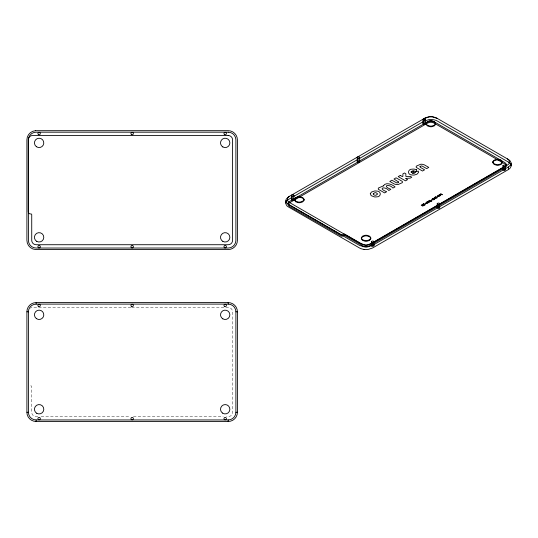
<?xml version="1.0" encoding="UTF-8"?>
<svg xmlns="http://www.w3.org/2000/svg" width="538" height="538" viewBox="0 0 538 538"><rect width="100%" height="100%" fill="white"/><g stroke="black" fill="none" stroke-linecap="round" stroke-linejoin="round"><path stroke-width="0.4" stroke-dasharray="2.69 2.02" d="M130.842 307.427L32.636 307.427A4.371 4.371 0 0 0 30.242 308.139M131.682 307.427L228.206 307.427A4.371 4.371 0 0 1 232.584 311.798L232.584 412.263A4.371 4.371 0 0 1 228.206 416.641L226.532 416.641M37.781 416.641L36.107 416.641A4.371 4.371 0 0 1 31.729 412.263L31.729 386.62A0.753 0.753 0 0 0 30.975 385.867L30.525 385.867A2.26 2.26 0 0 1 29.691 385.706M41.137 416.641L130.061 416.641M133.417 416.641L223.176 416.641"/><path stroke-width="0.81" d="M506.258 165.805L506.258 164.453M303.95 199.995L303.95 199.403A1.594 1.594 0 0 0 303.896 198.986L302.726 197.581L300.231 196.76A8.03 8.03 0 0 0 298.314 196.76L295.967 197.493L294.696 198.845A1.594 1.594 0 0 0 294.656 199.82L295.819 201.225L298.314 202.046A8.03 8.03 0 0 0 300.231 202.046L302.578 201.313L303.849 199.954A1.621 1.621 0 0 0 303.95 199.403M370.722 238.569L370.722 238.529A1.58 1.58 0 0 0 370.695 238.26A1.715 1.715 0 0 0 370.581 237.91L370.043 237.164A3.813 3.813 0 0 0 369.041 236.505L367.003 235.926A8.03 8.03 0 0 0 365.087 235.926L362.74 236.659L361.469 238.018A1.594 1.594 0 0 0 361.428 238.986L362.599 240.392L365.087 241.212A8.03 8.03 0 0 0 367.003 241.212L369.35 240.479L370.621 239.121A1.621 1.621 0 0 0 370.722 238.569L370.722 237.951M285.772 203.203L286.122 199.255L288.502 196.874L425.403 117.835L429.27 116.625A13.208 13.208 0 0 1 432.424 116.625L436.284 117.835L508.39 159.463C512.263 161.266 512.263 167.762 508.39 169.564L372.552 247.991L368.301 249.383A15.716 15.716 0 0 1 363.991 249.41M511.087 163.209L510.333 165.327L508.39 166.975L372.552 245.402L367.931 246.848A15.797 15.797 0 0 1 364.159 246.848L359.539 245.402L288.502 204.386L286.546 202.725L285.806 200.593M294.595 199.961L294.595 199.403M427.771 202.375L427.878 201.945M438.571 196.135L438.685 195.704M439.923 195.355L440.03 194.924M427.979 202.49L428.087 202.066M438.779 196.256L438.894 195.825M440.131 195.476L440.239 195.045M426.661 122.846L426.365 123.283A1.762 1.762 0 0 0 426.197 123.747A1.594 1.594 0 0 0 426.224 124.473L427.394 125.879L429.889 126.699A8.03 8.03 0 0 0 431.806 126.699L434.153 125.966L435.424 124.608A1.621 1.621 0 0 0 435.491 123.727A1.715 1.715 0 0 0 435.383 123.39L434.839 122.651A3.813 3.813 0 0 0 433.836 121.992L431.806 121.413A8.03 8.03 0 0 0 429.889 121.413L427.542 122.146A3.443 3.443 0 0 0 426.654 122.846M432.639 198.845L433.157 198.804M505.491 165.886L506.171 164.971A1.513 1.513 0 0 0 506.164 163.922L504.98 162.664L433.937 121.649L431.745 120.963A7.512 7.512 0 0 0 429.949 120.963L427.75 121.649L289.457 201.494L288.274 202.765A1.513 1.513 0 0 0 288.274 203.801L289.067 204.81A3.712 3.712 0 0 0 289.457 205.065L341.146 234.702A3.833 3.833 0 0 0 342.518 234.702L343.802 234.171A1.157 1.157 0 0 1 344.71 234.158L362.955 244.662L365.147 245.355A7.512 7.512 0 0 0 366.943 245.348L369.142 244.662L504.98 166.242A3.712 3.712 0 0 0 505.37 165.98L505.491 165.886A0.686 0.686 0 0 1 504.994 166.309M428.651 201.138C430.709 200.109 426.493 201.716 429.391 201.508A1.305 1.305 0 0 1 429.754 201.427L429.862 201.447M429.956 201.703L429.001 201.945A1.022 1.022 0 0 0 429.593 202.046L430.393 201.42L428.705 201.367M289.565 196.262C286.7 197.372 286.7 201.434 289.565 202.544L360.608 243.559L364.468 244.763A13.208 13.208 0 0 0 367.622 244.763L371.489 243.559L507.327 165.132C510.192 164.023 510.192 159.961 507.327 158.851M508.39 162.052L437.354 121.037A12.044 12.044 0 0 0 432.861 119.658A15.77 15.77 0 0 0 429.042 119.584L424.341 121.037L288.502 199.464A7.451 7.451 0 0 0 287.346 200.27C284.73 202.046 285.812 205.913 288.502 206.975L359.539 247.991A12.044 12.044 0 0 0 363.997 249.37M422.007 204.998L422.518 205.294M423.46 119.086L423.756 118.979A2.004 2.004 0 0 1 424.711 118.979L424.919 119.046M357.676 157.069L357.965 156.962A2.004 2.004 0 0 1 358.927 156.962L359.128 157.029M291.885 195.045L292.181 194.944A2.004 2.004 0 0 1 293.136 194.944L293.344 195.012M505.007 166.343L504.711 166.444A2.004 2.004 0 0 1 503.756 166.444L503.548 166.383A0.726 0.726 0 0 1 502.983 165.818M439.216 204.326L438.927 204.427A2.004 2.004 0 0 1 437.966 204.427L437.764 204.366A0.726 0.726 0 0 1 437.192 203.801A0.686 0.686 0 0 1 437.683 203.29L437.966 203.149A2.004 2.004 0 0 1 438.927 203.149L439.129 203.216M423.547 122.866L423.756 122.798A2.004 2.004 0 0 1 424.711 122.798L425.007 122.906A0.686 0.686 0 0 1 425.477 123.431L425.437 119.618A0.686 0.686 0 0 1 424.993 120.122L424.711 120.256A2.004 2.004 0 0 1 423.756 120.256L423.547 120.196M357.763 160.849L357.965 160.781A2.004 2.004 0 0 1 358.927 160.781L359.223 160.882A0.686 0.686 0 0 1 359.693 161.407A0.726 0.726 0 0 1 359.122 161.945M359.128 161.992L358.927 162.059A2.004 2.004 0 0 1 357.965 162.059L357.676 161.951M291.979 198.825L292.181 198.764A2.004 2.004 0 0 1 293.136 198.764L293.432 198.865A0.686 0.686 0 0 1 293.903 199.39A0.726 0.726 0 0 1 293.338 199.928M293.344 199.975L293.136 200.042A2.004 2.004 0 0 1 292.181 200.042L291.885 199.934A0.686 0.686 0 0 1 291.414 199.41L291.455 195.583A0.686 0.686 0 0 1 291.899 195.079M503.548 169.053L503.756 168.986A2.004 2.004 0 0 1 504.711 168.986L505.007 169.093M504.913 170.203L504.711 170.264A2.004 2.004 0 0 1 503.756 170.264L503.46 170.163A0.686 0.686 0 0 1 502.99 169.638A0.726 0.726 0 0 1 503.555 169.1M439.129 208.179L438.927 208.246A2.004 2.004 0 0 1 437.966 208.246L437.67 208.145A0.686 0.686 0 0 1 437.199 207.614L437.239 203.788M36.107 302.598L228.206 302.598A9.2 9.2 0 0 1 237.413 311.798L237.413 412.263A9.2 9.2 0 0 1 228.206 421.469L36.107 421.469A9.2 9.2 0 0 1 26.9 412.263L26.9 311.798A9.2 9.2 0 0 1 36.107 302.598L36.107 304.104A7.693 7.693 0 0 0 28.413 311.798L28.413 412.263A7.693 7.693 0 0 0 36.107 419.956L228.206 419.956A7.693 7.693 0 0 0 235.9 412.263L235.9 311.798A7.693 7.693 0 0 0 228.206 304.104L36.107 304.104M26.9 311.798L28.413 311.798M235.9 311.798L237.413 311.798M26.9 412.263L28.413 412.263M235.9 412.263L237.413 412.263M357.763 158.179L357.965 158.239A2.004 2.004 0 0 0 358.927 158.239L359.223 158.138A0.686 0.686 0 0 0 359.693 157.614A0.726 0.726 0 0 0 359.122 157.076M373.345 241.199L373.137 241.132A2.004 2.004 0 0 0 372.182 241.132L371.886 241.239A0.686 0.686 0 0 0 371.415 241.764A0.726 0.726 0 0 0 371.987 242.295M371.973 242.342L372.182 242.409A2.004 2.004 0 0 0 373.137 242.409L373.433 242.308A0.686 0.686 0 0 0 373.903 241.784A0.726 0.726 0 0 0 373.338 241.246M423.46 123.975L423.756 124.076A2.004 2.004 0 0 0 424.711 124.076L424.919 124.009A0.726 0.726 0 0 0 425.484 123.451M439.216 207.069L438.927 206.969A2.004 2.004 0 0 0 437.966 206.969L437.764 207.036A0.726 0.726 0 0 0 437.192 207.594M373.433 245.052L373.137 244.951A2.004 2.004 0 0 0 372.182 244.951L371.973 245.012A0.726 0.726 0 0 0 371.408 245.577M371.886 246.122L372.182 246.229A2.004 2.004 0 0 0 373.137 246.229L373.345 246.162A0.726 0.726 0 0 0 373.91 245.604M344.717 235.503L362.955 246.021L365.147 246.707A7.512 7.512 0 0 0 366.943 246.707L369.142 246.021L504.98 167.594A3.712 3.712 0 0 0 505.37 167.331L506.171 166.323A1.513 1.513 0 0 0 506.164 165.274L504.98 164.023L433.937 123.007L431.745 122.321A7.512 7.512 0 0 0 429.949 122.321L427.75 123.007L289.457 202.853L288.274 204.117A1.513 1.513 0 0 0 288.18 204.635A1.513 1.513 0 0 0 288.274 205.153L289.067 206.162A3.712 3.712 0 0 0 289.457 206.424L341.146 236.054A3.833 3.833 0 0 0 342.518 236.054L343.802 235.523A1.157 1.157 0 0 1 344.71 235.509M437.354 118.447L432.734 117.008A15.797 15.797 0 0 0 428.961 117.008L424.341 118.447L424.341 121.037M432.673 199.053C431.019 199.363 434.092 197.527 433.702 199.517L434.65 199.255L433.561 199.887L433.292 199.02M510.703 164.292L510.811 164.514A3.241 3.241 0 0 1 511.093 165.838M370.669 237.534L369.498 236.128L367.003 235.308A8.03 8.03 0 0 0 365.087 235.308L362.74 236.041L361.469 237.399A1.594 1.594 0 0 0 361.428 238.368L362.599 239.773L365.087 240.594A8.03 8.03 0 0 0 367.003 240.594L369.35 239.861L370.621 238.509A1.621 1.621 0 0 0 370.669 237.52M508.39 166.975L508.39 169.564M505.438 165.926L505.438 169.625A0.726 0.726 0 0 1 504.906 170.149M503.023 165.805L503.023 169.625M502.297 161.992L502.297 162.469M492.942 161.992L492.942 162.604M439.654 203.956L439.654 207.607M435.524 123.437L435.524 123.922M426.17 123.437A1.594 1.594 0 0 0 426.224 123.854L427.394 125.26L429.889 126.08A8.03 8.03 0 0 0 431.806 126.08L434.153 125.347L435.424 123.989A1.621 1.621 0 0 0 435.464 123L434.153 121.527L431.806 120.794A8.03 8.03 0 0 0 429.889 120.794L427.542 121.527L426.271 122.886A1.621 1.621 0 0 0 426.17 123.437L426.17 124.056M423.467 119.12A0.686 0.686 0 0 0 422.989 119.611L423.023 123.437A0.726 0.726 0 0 1 423.554 122.913M373.87 241.939L373.87 245.59M371.455 241.77L371.455 245.59M361.368 237.951L361.368 238.569M359.653 157.6L359.653 161.42M357.239 157.6L357.239 161.42M293.869 199.403L293.869 195.583A0.686 0.686 0 0 1 293.425 196.088L293.136 196.222A2.004 2.004 0 0 1 292.181 196.222L291.979 196.155A0.726 0.726 0 0 1 291.408 195.597M288.18 203.283L288.18 204.635M228.206 302.598L228.206 304.104M228.206 419.956L228.206 421.469M36.107 419.956L36.107 421.469M502.263 162.294A1.715 1.715 0 0 0 502.156 161.945L501.611 161.205A3.813 3.813 0 0 0 500.609 160.539L498.578 159.961A8.03 8.03 0 0 0 496.661 159.961L494.314 160.694A3.443 3.443 0 0 0 493.427 161.393L493.138 161.83A1.762 1.762 0 0 0 492.969 162.294A1.594 1.594 0 0 0 492.996 163.021L494.166 164.426L496.661 165.247A8.03 8.03 0 0 0 498.578 165.247L500.925 164.514L502.196 163.155A1.621 1.621 0 0 0 502.263 162.281M439.21 204.292A0.686 0.686 0 0 0 439.694 203.801A0.726 0.726 0 0 0 439.122 203.263M423.554 120.142A0.726 0.726 0 0 1 422.982 119.631M424.906 119.093A0.726 0.726 0 0 1 425.484 119.604M502.99 165.798A0.686 0.686 0 0 1 503.467 165.307L503.756 165.166A2.004 2.004 0 0 1 504.711 165.173L504.913 165.233A0.726 0.726 0 0 1 505.485 165.791M291.408 199.39A0.726 0.726 0 0 1 291.986 198.878M293.338 195.059A0.726 0.726 0 0 1 293.909 195.57M373.426 245.086A0.686 0.686 0 0 1 373.903 245.577M371.899 246.088A0.686 0.686 0 0 1 371.415 245.597M439.122 208.132A0.726 0.726 0 0 0 439.701 207.621A0.686 0.686 0 0 0 439.21 207.103M357.683 161.918A0.686 0.686 0 0 1 357.198 161.427A0.726 0.726 0 0 1 357.77 160.896M357.77 158.125A0.726 0.726 0 0 1 357.192 157.614A0.686 0.686 0 0 1 357.683 157.103M423.467 123.942A0.686 0.686 0 0 1 422.989 123.451M504.994 169.127A0.686 0.686 0 0 1 505.478 169.618M508.37 162.099A5.918 5.918 0 0 1 510.75 164.258M416.446 169.685L416.446 170.896L412.39 173.236A3.551 3.551 0 0 0 414.556 173.155L415.531 172.308A0.753 0.753 0 0 0 415.538 171.878L418.221 171.077L418.477 171.669A1.748 1.748 0 0 1 418.47 172.523L417.011 174.191L414.408 175.005A8.884 8.884 0 0 1 412.29 175.005C407.031 175.321 407.434 168.623 412.498 169.134A8.897 8.897 0 0 1 414.408 169.154L416.446 169.685M426.876 202.012C429.519 204.406 428.779 200.472 426.883 201.972M437.683 195.771C440.414 198.172 439.506 194.171 437.683 195.751M439.035 194.991C441.846 197.399 440.696 193.337 439.035 194.991M423.043 205.092L422.532 205.577L423.117 205.913L422.807 206.094L421.207 205.166L422.317 204.696L423.043 205.092M370.292 193.66L371.173 195.657L374.381 196.888A8.884 8.884 0 0 0 376.499 196.888C381.543 197.251 381.543 190.681 376.499 191.044A8.884 8.884 0 0 0 374.381 191.044L371.469 192.053L370.292 193.66M373.231 193.835L373.614 194.689L374.764 195.186A3.753 3.753 0 0 0 376.116 195.186L377.656 193.962L376.116 192.745A3.753 3.753 0 0 0 374.764 192.745L373.231 193.835M398.618 182.039L397.589 182.853A2.475 2.475 0 0 1 396.553 182.826L391.913 180.23L389.821 181.441L394.293 184.009L396.23 184.547A7.619 7.619 0 0 0 398.046 184.547L402.37 182.644L402.37 181.441L396.096 177.816L394.004 179.019L398.618 182.039M419.983 166.706L420.319 167.345L424.59 169.813L422.498 171.023L416.224 167.399L416.224 166.195L420.541 164.292A7.619 7.619 0 0 1 422.364 164.292L424.294 164.83L428.773 167.399L426.681 168.609L422.041 166.013A2.475 2.475 0 0 0 421.005 165.986L419.983 166.706M383.338 185.899L378.315 188.078L378.315 189.289L384.589 192.907L386.681 191.703C377.118 188.145 385.047 185.879 388.772 190.492L390.864 189.289C381.301 185.731 389.23 183.465 392.955 188.078L395.047 186.874C392.357 184.447 385.759 181.656 383.338 185.899M411.2 171.763L411.16 171.864A0.753 0.753 0 0 0 411.153 172.268L411.348 172.631L414.307 170.923A3.652 3.652 0 0 0 412.471 170.909L411.2 171.763M303.849 200.573L302.578 201.925L300.231 202.658A8.03 8.03 0 0 1 298.314 202.658L295.819 201.837L294.656 200.432A1.594 1.594 0 0 1 294.629 199.699A1.762 1.762 0 0 1 294.797 199.242L295.086 198.811A3.443 3.443 0 0 1 295.967 198.112L298.314 197.372A8.03 8.03 0 0 1 300.231 197.372L302.269 197.944A3.813 3.813 0 0 1 303.271 198.609L303.809 199.356A1.715 1.715 0 0 1 303.916 199.712A1.621 1.621 0 0 1 303.849 200.573M493.097 161.299L493.043 161.434A1.594 1.594 0 0 0 492.996 162.409L494.166 163.814L496.54 164.615A8.023 8.023 0 0 0 498.37 164.655L500.851 163.942L502.196 162.543A1.621 1.621 0 0 0 502.236 161.555L500.925 160.082L498.578 159.349A8.03 8.03 0 0 0 496.661 159.349L494.314 160.082L493.097 161.299M440.837 193.835L440.393 194.379L442.458 194.749L440.857 193.828M400.279 175.401L398.187 176.605L405.504 180.835L407.596 179.625L405.504 178.421L410.212 178.118L411.778 177.21L410.393 176.41L405.847 176.41L405.847 173.787L404.462 172.987L402.888 173.888L402.888 176.303L402.37 176.605L400.279 175.401M423.635 203.767L422.559 204.393L424.159 205.314L425.235 204.689L424.22 204.991L423.769 204.729L424.421 204.353L423.117 204.359L423.635 203.767M426.143 202.322L426.224 203.499L427.744 203.243L426.143 202.322M429.627 200.311L429.311 200.492L430.911 201.414L431.974 200.802L430.972 201.091L429.627 200.311M434.247 197.641L434.327 198.818L435.847 198.562L434.247 197.641M435.686 196.807L434.765 197.345L436.365 198.266L437.286 197.735L435.686 196.807M425.74 203.438L424.825 203.969L425.74 203.438M432.498 199.544L431.577 200.069L432.498 199.544M437.898 196.424L436.984 196.955L437.898 196.424M426.842 203.075L426.466 203.297L426.271 202.779L426.842 203.075M434.946 198.401L434.57 198.616L434.354 198.051L434.946 198.401M35.589 130.694L35.555 130.694A9.2 9.2 0 0 0 26.9 139.88L26.9 240.345A9.2 9.2 0 0 0 35.555 249.531L228.206 249.545A9.2 9.2 0 0 0 237.406 240.345L237.406 139.88A9.2 9.2 0 0 0 228.206 130.68L35.589 130.694M228.206 132.187L36.1 132.187A7.693 7.693 0 0 0 28.406 139.88L28.406 240.345A7.693 7.693 0 0 0 36.1 248.038L228.206 248.038A7.693 7.693 0 0 0 235.9 240.345L235.9 139.88A7.693 7.693 0 0 0 228.206 132.187M228.206 135.502L32.63 135.502A4.371 4.371 0 0 0 28.258 139.88L28.258 211.683A2.26 2.26 0 0 0 30.518 213.949L30.975 213.949A0.753 0.753 0 0 1 31.729 214.702L31.729 240.345A4.371 4.371 0 0 0 36.1 244.723L228.206 244.723A4.371 4.371 0 0 0 232.584 240.345L232.584 139.88A4.371 4.371 0 0 0 228.206 135.502M222.853 318.866A4.674 4.674 0 0 0 229.867 314.817A4.674 4.674 0 0 0 222.853 310.769A4.674 4.674 0 0 0 222.853 318.866M224.588 419.647A1.204 1.204 0 0 0 226.397 418.604A1.204 1.204 0 0 0 224.588 417.555A1.204 1.204 0 0 0 224.588 419.647M224.588 306.512A1.204 1.204 0 0 0 226.397 305.463A1.204 1.204 0 0 0 224.588 304.421A1.204 1.204 0 0 0 224.588 306.512M131.554 306.512A1.204 1.204 0 0 0 133.363 305.463A1.204 1.204 0 0 0 131.554 304.421A1.204 1.204 0 0 0 131.554 306.512M131.554 419.647A1.204 1.204 0 0 0 133.363 418.604A1.204 1.204 0 0 0 131.554 417.555A1.204 1.204 0 0 0 131.554 419.647M38.514 419.647A1.204 1.204 0 0 0 40.33 418.604A1.204 1.204 0 0 0 38.514 417.555A1.204 1.204 0 0 0 38.514 419.647M38.514 306.512A1.204 1.204 0 0 0 40.33 305.463A1.204 1.204 0 0 0 38.514 304.421A1.204 1.204 0 0 0 38.514 306.512M36.779 413.298A4.674 4.674 0 0 0 43.8 409.25A4.674 4.674 0 0 0 36.779 405.201A4.674 4.674 0 0 0 36.779 413.298M36.429 318.637A4.674 4.674 0 0 0 43.78 315.234A4.674 4.674 0 0 0 37.156 310.574A4.674 4.674 0 0 0 36.429 318.637M222.497 413.07A4.674 4.674 0 0 0 229.847 409.667A4.674 4.674 0 0 0 223.23 405.006A4.674 4.674 0 0 0 222.497 413.07M222.853 241.38A4.674 4.674 0 0 0 229.867 237.325A4.674 4.674 0 0 0 222.853 233.277A4.674 4.674 0 0 0 222.853 241.38M36.429 146.719A4.674 4.674 0 0 0 43.773 143.316A4.674 4.674 0 0 0 37.156 138.656A4.674 4.674 0 0 0 36.429 146.719M36.779 241.38A4.674 4.674 0 0 0 43.793 237.325A4.674 4.674 0 0 0 36.779 233.277A4.674 4.674 0 0 0 36.779 241.38M38.514 134.587A1.204 1.204 0 0 0 40.323 133.545A1.204 1.204 0 0 0 38.514 132.496A1.204 1.204 0 0 0 38.514 134.587M38.514 247.729A1.204 1.204 0 0 0 40.323 246.68A1.204 1.204 0 0 0 38.514 245.637A1.204 1.204 0 0 0 38.514 247.729M131.554 247.729A1.204 1.204 0 0 0 133.363 246.68A1.204 1.204 0 0 0 131.554 245.637A1.204 1.204 0 0 0 131.554 247.729M131.554 134.587A1.204 1.204 0 0 0 133.363 133.545A1.204 1.204 0 0 0 131.554 132.496A1.204 1.204 0 0 0 131.554 134.587M224.588 134.587A1.204 1.204 0 0 0 226.397 133.545A1.204 1.204 0 0 0 224.588 132.496A1.204 1.204 0 0 0 224.588 134.587M224.588 247.729A1.204 1.204 0 0 0 226.397 246.68A1.204 1.204 0 0 0 224.588 245.637A1.204 1.204 0 0 0 224.588 247.729M222.853 146.948A4.674 4.674 0 0 0 229.867 142.9A4.674 4.674 0 0 0 222.853 138.844A4.674 4.674 0 0 0 222.853 146.948"/></g></svg>
